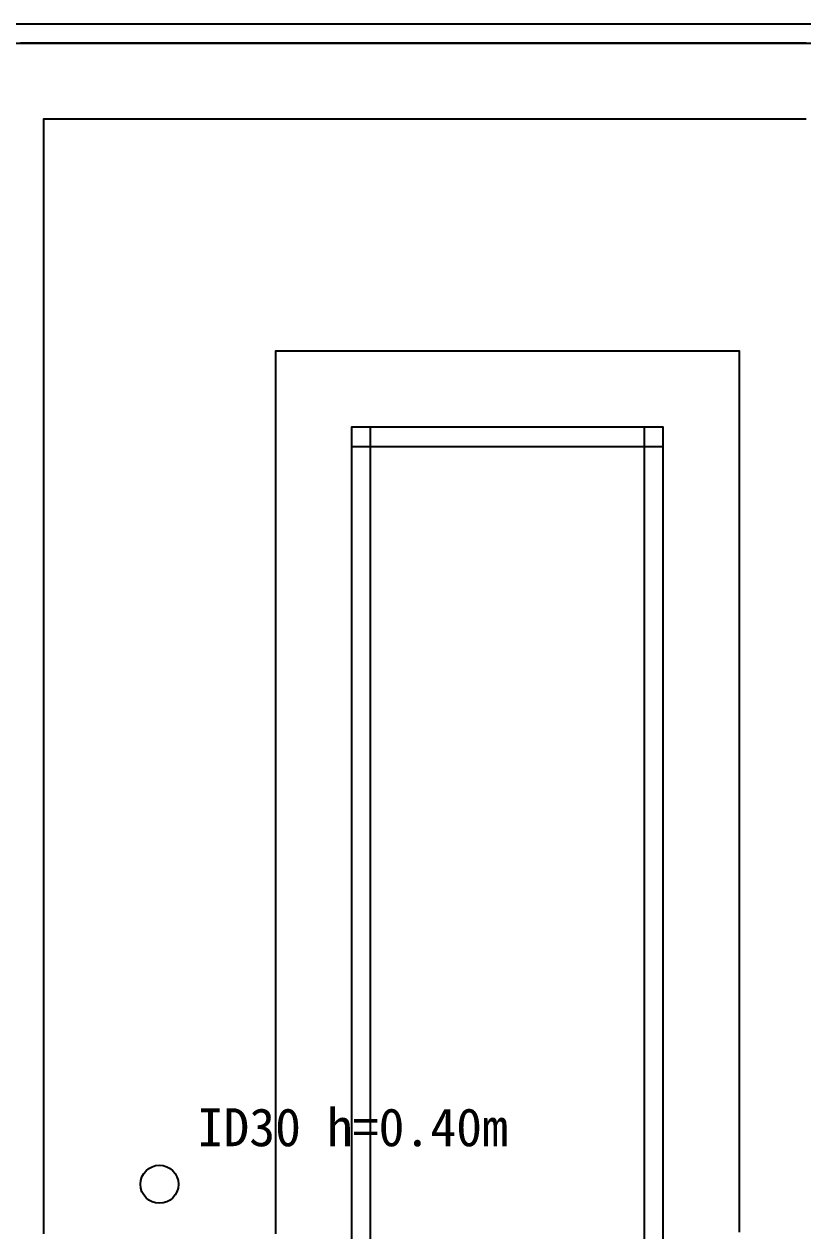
# Model space of a CAD drawing. Header units: metres. Extents: x 0 to 11, y 0 to 14.5.
# Drawn here: x 2.124 to 4.172, y 3.382 to 6.555 of the extents above; entities that cross this region are included whole.
import ezdxf

# ---------------------------------------------------------------- set-up
doc = ezdxf.new("R2010")
doc.units = ezdxf.units.M
for name, color, linetype in [('GRASS', 3, 'Continuous'), ('MARKERS', 1, 'Continuous'), ('TRACK', 7, 'Continuous'), ('WALLS', 8, 'Continuous')]:
    doc.layers.add(name, color=color, linetype=linetype)

msp = doc.modelspace()

# ---------------------------------------------------------------- linework, layer by layer
at = {"layer": 'GRASS'}
for points in [[(4.1803, 6.505), (4.1703, 6.505), (4.1603, 6.505), (4.1503, 6.505), (4.1403, 6.505), (4.1304, 6.505), (4.1204, 6.505), (4.1104, 6.505), (4.1004, 6.505), (4.0905, 6.505), (4.0805, 6.505), (4.0705, 6.505), (4.0605, 6.505), (4.0505, 6.505), (4.0406, 6.505), (4.0306, 6.505), (4.0206, 6.505), (4.0106, 6.505), (4.0006, 6.505), (3.9907, 6.505), (3.9807, 6.505), (3.9707, 6.505), (3.9607, 6.505), (3.9508, 6.505), (3.9408, 6.505), (3.9308, 6.505), (3.9208, 6.505), (3.9108, 6.505), (3.9009, 6.505), (3.8909, 6.505), (3.8809, 6.505), (3.8709, 6.505), (3.8609, 6.505), (3.851, 6.505), (3.841, 6.505), (3.831, 6.505), (3.821, 6.505), (3.8111, 6.505), (3.8011, 6.505), (3.7911, 6.505), (3.7811, 6.505), (3.7711, 6.505), (3.7612, 6.505), (3.7512, 6.505), (3.7412, 6.505), (3.7312, 6.505), (3.7212, 6.505), (3.7113, 6.505), (3.7013, 6.505), (3.6913, 6.505), (3.6813, 6.505), (3.6714, 6.505), (3.6614, 6.505), (3.6514, 6.505), (3.6414, 6.505), (3.6314, 6.505), (3.6215, 6.505), (3.6115, 6.505), (3.6015, 6.505), (3.5915, 6.505), (3.5815, 6.505), (3.5716, 6.505), (3.5616, 6.505), (3.5516, 6.505), (3.5416, 6.505), (3.5317, 6.505), (3.5217, 6.505), (3.5117, 6.505), (3.5017, 6.505), (3.4917, 6.505), (3.4818, 6.505), (3.4718, 6.505), (3.4618, 6.505), (3.4518, 6.505), (3.4418, 6.505), (3.4319, 6.505), (3.4219, 6.505), (3.4119, 6.505), (3.4019, 6.505), (3.392, 6.505), (3.382, 6.505), (3.372, 6.505), (3.362, 6.505), (3.352, 6.505), (3.3421, 6.505), (3.3321, 6.505), (3.3221, 6.505), (3.3121, 6.505), (3.3021, 6.505), (3.2922, 6.505), (3.2822, 6.505), (3.2722, 6.505), (3.2622, 6.505), (3.2523, 6.505), (3.2423, 6.505), (3.2323, 6.505), (3.2223, 6.505), (3.2123, 6.505), (3.2024, 6.505), (3.1924, 6.505), (3.1824, 6.505), (3.1724, 6.505), (3.1624, 6.505), (3.1525, 6.505), (3.1425, 6.505), (3.1325, 6.505), (3.1225, 6.505), (3.1126, 6.505), (3.1026, 6.505), (3.0926, 6.505), (3.0826, 6.505), (3.0726, 6.505), (3.0627, 6.505), (3.0527, 6.505), (3.0427, 6.505), (3.0327, 6.505), (3.0227, 6.505), (3.0128, 6.505), (3.0028, 6.505), (2.9928, 6.505), (2.9828, 6.505), (2.9729, 6.505), (2.9629, 6.505), (2.9529, 6.505), (2.9429, 6.505), (2.9329, 6.505), (2.923, 6.505), (2.913, 6.505), (2.903, 6.505), (2.893, 6.505), (2.883, 6.505), (2.8731, 6.505), (2.8631, 6.505), (2.8531, 6.505), (2.8431, 6.505), (2.8332, 6.505), (2.8232, 6.505), (2.8132, 6.505), (2.8032, 6.505), (2.7932, 6.505), (2.7833, 6.505), (2.7733, 6.505), (2.7633, 6.505), (2.7533, 6.505), (2.7433, 6.505), (2.7334, 6.505), (2.7234, 6.505), (2.7134, 6.505), (2.7034, 6.505), (2.6935, 6.505), (2.6835, 6.505), (2.6735, 6.505), (2.6635, 6.505), (2.6535, 6.505), (2.6436, 6.505), (2.6336, 6.505), (2.6236, 6.505), (2.6136, 6.505), (2.6036, 6.505), (2.5937, 6.505), (2.5837, 6.505), (2.5737, 6.505), (2.5637, 6.505), (2.5538, 6.505), (2.5438, 6.505), (2.5338, 6.505), (2.5238, 6.505), (2.5138, 6.505), (2.5039, 6.505), (2.4939, 6.505), (2.4839, 6.505), (2.4739, 6.505), (2.4639, 6.505), (2.454, 6.505), (2.444, 6.505), (2.434, 6.505), (2.424, 6.505), (2.4141, 6.505), (2.4041, 6.505), (2.3941, 6.505), (2.3841, 6.505), (2.3741, 6.505), (2.3642, 6.505), (2.3542, 6.505), (2.3442, 6.505), (2.3342, 6.505), (2.3242, 6.505), (2.3143, 6.505), (2.3043, 6.505), (2.2943, 6.505), (2.2843, 6.505), (2.2744, 6.505), (2.2644, 6.505), (2.2544, 6.505), (2.2444, 6.505), (2.2344, 6.505), (2.2245, 6.505), (2.2145, 6.505), (2.2045, 6.505), (2.1945, 6.505), (2.1845, 6.505), (2.1746, 6.505), (2.1646, 6.505), (2.1546, 6.505), (2.1446, 6.505), (2.1347, 6.505), (2.1247, 6.505), (2.1147, 6.505)], [(3.805, 3.3793), (3.805, 3.3892), (3.805, 3.3992), (3.805, 3.4092), (3.805, 3.4192), (3.805, 3.4292), (3.805, 3.4391), (3.805, 3.4491), (3.805, 3.4591), (3.805, 3.4691), (3.805, 3.4791), (3.805, 3.489), (3.805, 3.499), (3.805, 3.509), (3.805, 3.519), (3.805, 3.529), (3.805, 3.5389), (3.805, 3.5489), (3.805, 3.5589), (3.805, 3.5689), (3.805, 3.5789), (3.805, 3.5888), (3.805, 3.5988), (3.805, 3.6088), (3.805, 3.6188), (3.805, 3.6288), (3.805, 3.6387), (3.805, 3.6487), (3.805, 3.6587), (3.805, 3.6687), (3.805, 3.6787), (3.805, 3.6886), (3.805, 3.6986), (3.805, 3.7086), (3.805, 3.7186), (3.805, 3.7286), (3.805, 3.7385), (3.805, 3.7485), (3.805, 3.7585), (3.805, 3.7685), (3.805, 3.7785), (3.805, 3.7884), (3.805, 3.7984), (3.805, 3.8084), (3.805, 3.8184), (3.805, 3.8284), (3.805, 3.8383), (3.805, 3.8483), (3.805, 3.8583), (3.805, 3.8683), (3.805, 3.8783), (3.805, 3.8882), (3.805, 3.8982), (3.805, 3.9082), (3.805, 3.9182), (3.805, 3.9282), (3.805, 3.9381), (3.805, 3.9481), (3.805, 3.9581), (3.805, 3.9681), (3.805, 3.9781), (3.805, 3.988), (3.805, 3.998), (3.805, 4.008), (3.805, 4.018), (3.805, 4.028), (3.805, 4.0379), (3.805, 4.0479), (3.805, 4.0579), (3.805, 4.0679), (3.805, 4.0779), (3.805, 4.0878), (3.805, 4.0978), (3.805, 4.1078), (3.805, 4.1178), (3.805, 4.1278), (3.805, 4.1377), (3.805, 4.1477), (3.805, 4.1577), (3.805, 4.1677), (3.805, 4.1777), (3.805, 4.1876), (3.805, 4.1976), (3.805, 4.2076), (3.805, 4.2176), (3.805, 4.2276), (3.805, 4.2375), (3.805, 4.2475), (3.805, 4.2575), (3.805, 4.2675), (3.805, 4.2774), (3.805, 4.2874), (3.805, 4.2974), (3.805, 4.3074), (3.805, 4.3174), (3.805, 4.3273), (3.805, 4.3373), (3.805, 4.3473), (3.805, 4.3573), (3.805, 4.3673), (3.805, 4.3772), (3.805, 4.3872), (3.805, 4.3972), (3.805, 4.4072), (3.805, 4.4172), (3.805, 4.4271), (3.805, 4.4371), (3.805, 4.4471), (3.805, 4.4571), (3.805, 4.4671), (3.805, 4.477), (3.805, 4.487), (3.805, 4.497), (3.805, 4.507), (3.805, 4.517), (3.805, 4.5269), (3.805, 4.5369), (3.805, 4.5469), (3.805, 4.5569), (3.805, 4.5669), (3.805, 4.5768), (3.805, 4.5868), (3.805, 4.5968), (3.805, 4.6068), (3.805, 4.6168), (3.805, 4.6267), (3.805, 4.6367), (3.805, 4.6467), (3.805, 4.6567), (3.805, 4.6667), (3.805, 4.6766), (3.805, 4.6866), (3.805, 4.6966), (3.805, 4.7066), (3.805, 4.7166), (3.805, 4.7265), (3.805, 4.7365), (3.805, 4.7465), (3.805, 4.7565), (3.805, 4.7665), (3.805, 4.7764), (3.805, 4.7864), (3.805, 4.7964), (3.805, 4.8064), (3.805, 4.8164), (3.805, 4.8263), (3.805, 4.8363), (3.805, 4.8463), (3.805, 4.8563), (3.805, 4.8663), (3.805, 4.8762), (3.805, 4.8862), (3.805, 4.8962), (3.805, 4.9062), (3.805, 4.9162), (3.805, 4.9261), (3.805, 4.9361), (3.805, 4.9461), (3.805, 4.9561), (3.805, 4.9661), (3.805, 4.976), (3.805, 4.986), (3.805, 4.996), (3.805, 5.006), (3.805, 5.016), (3.805, 5.0259), (3.805, 5.0359), (3.805, 5.0459), (3.805, 5.0559), (3.805, 5.0659), (3.805, 5.0758), (3.805, 5.0858), (3.805, 5.0958), (3.805, 5.1058), (3.805, 5.1158), (3.805, 5.1257), (3.805, 5.1357), (3.805, 5.1457), (3.805, 5.1557), (3.805, 5.1657), (3.805, 5.1756), (3.805, 5.1856), (3.805, 5.1956), (3.805, 5.2056), (3.805, 5.2156), (3.805, 5.2255), (3.805, 5.2355), (3.805, 5.2455), (3.805, 5.2555), (3.805, 5.2655), (3.805, 5.2754), (3.805, 5.2854), (3.805, 5.2954), (3.805, 5.3054), (3.805, 5.3154), (3.805, 5.3253), (3.805, 5.3353), (3.805, 5.3453), (3.805, 5.3553), (3.805, 5.3653), (3.805, 5.3752), (3.805, 5.3852), (3.805, 5.3952), (3.805, 5.4052), (3.805, 5.4152), (3.805, 5.4251), (3.805, 5.4351), (3.805, 5.4451), (3.805, 5.4551), (3.805, 5.4651), (3.805, 5.475), (3.805, 5.485), (3.805, 5.495), (3.795, 5.495), (3.785, 5.495), (3.775, 5.495), (3.765, 5.495), (3.755, 5.495), (3.745, 5.495), (3.735, 5.495), (3.725, 5.495), (3.715, 5.495), (3.705, 5.495), (3.695, 5.495), (3.685, 5.495), (3.675, 5.495), (3.665, 5.495), (3.655, 5.495), (3.645, 5.495), (3.635, 5.495), (3.625, 5.495), (3.615, 5.495), (3.605, 5.495), (3.595, 5.495), (3.585, 5.495), (3.575, 5.495), (3.565, 5.495), (3.555, 5.495), (3.545, 5.495), (3.535, 5.495), (3.525, 5.495), (3.515, 5.495), (3.505, 5.495), (3.495, 5.495), (3.485, 5.495), (3.475, 5.495), (3.465, 5.495), (3.455, 5.495), (3.445, 5.495), (3.435, 5.495), (3.425, 5.495), (3.415, 5.495), (3.405, 5.495), (3.395, 5.495), (3.385, 5.495), (3.375, 5.495), (3.365, 5.495), (3.355, 5.495), (3.345, 5.495), (3.335, 5.495), (3.325, 5.495), (3.315, 5.495), (3.305, 5.495), (3.295, 5.495), (3.285, 5.495), (3.275, 5.495), (3.265, 5.495), (3.255, 5.495), (3.245, 5.495), (3.235, 5.495), (3.225, 5.495), (3.215, 5.495), (3.205, 5.495), (3.195, 5.495), (3.185, 5.495), (3.175, 5.495), (3.165, 5.495), (3.155, 5.495), (3.145, 5.495), (3.135, 5.495), (3.125, 5.495), (3.115, 5.495), (3.105, 5.495), (3.095, 5.495), (3.085, 5.495), (3.075, 5.495), (3.065, 5.495), (3.055, 5.495), (3.045, 5.495), (3.035, 5.495), (3.025, 5.495), (3.015, 5.495), (3.005, 5.495), (2.995, 5.495), (2.985, 5.495), (2.985, 5.485), (2.985, 5.475), (2.985, 5.465), (2.985, 5.455), (2.985, 5.445), (2.985, 5.435), (2.985, 5.425), (2.985, 5.415), (2.985, 5.405), (2.985, 5.395), (2.985, 5.385), (2.985, 5.375), (2.985, 5.365), (2.985, 5.355), (2.985, 5.345), (2.985, 5.335), (2.985, 5.325), (2.985, 5.315), (2.985, 5.305), (2.985, 5.295), (2.985, 5.285), (2.985, 5.275), (2.985, 5.265), (2.985, 5.255), (2.985, 5.245), (2.985, 5.235), (2.985, 5.225), (2.985, 5.215), (2.985, 5.205), (2.985, 5.195), (2.985, 5.185), (2.985, 5.175), (2.985, 5.165), (2.985, 5.155), (2.985, 5.145), (2.985, 5.135), (2.985, 5.125), (2.985, 5.115), (2.985, 5.105), (2.985, 5.095), (2.985, 5.085), (2.985, 5.075), (2.985, 5.065), (2.985, 5.055), (2.985, 5.045), (2.985, 5.035), (2.985, 5.025), (2.985, 5.015), (2.985, 5.005), (2.985, 4.995), (2.985, 4.985), (2.985, 4.975), (2.985, 4.965), (2.985, 4.955), (2.985, 4.945), (2.985, 4.935), (2.985, 4.925), (2.985, 4.915), (2.985, 4.905), (2.985, 4.895), (2.985, 4.885), (2.985, 4.875), (2.985, 4.865), (2.985, 4.855), (2.985, 4.845), (2.985, 4.835), (2.985, 4.825), (2.985, 4.815), (2.985, 4.805), (2.985, 4.795), (2.985, 4.785), (2.985, 4.775), (2.985, 4.765), (2.985, 4.755), (2.985, 4.745), (2.985, 4.735), (2.985, 4.725), (2.985, 4.715), (2.985, 4.705), (2.985, 4.695), (2.985, 4.685), (2.985, 4.675), (2.985, 4.665), (2.985, 4.655), (2.985, 4.645), (2.985, 4.635), (2.985, 4.625), (2.985, 4.615), (2.985, 4.605), (2.985, 4.595), (2.985, 4.585), (2.985, 4.575), (2.985, 4.565), (2.985, 4.555), (2.985, 4.545), (2.985, 4.535), (2.985, 4.525), (2.985, 4.515), (2.985, 4.505), (2.985, 4.495), (2.985, 4.485), (2.985, 4.475), (2.985, 4.465), (2.985, 4.455), (2.985, 4.445), (2.985, 4.435), (2.985, 4.425), (2.985, 4.415), (2.985, 4.405), (2.985, 4.395), (2.985, 4.385), (2.985, 4.375), (2.985, 4.365), (2.985, 4.355), (2.985, 4.345), (2.985, 4.335), (2.985, 4.325), (2.985, 4.315), (2.985, 4.305), (2.985, 4.295), (2.985, 4.285), (2.985, 4.275), (2.985, 4.265), (2.985, 4.255), (2.985, 4.245), (2.985, 4.235), (2.985, 4.225), (2.985, 4.215), (2.985, 4.205), (2.985, 4.195), (2.985, 4.185), (2.985, 4.175), (2.985, 4.165), (2.985, 4.155), (2.985, 4.145), (2.985, 4.135), (2.985, 4.125), (2.985, 4.115), (2.985, 4.105), (2.985, 4.095), (2.985, 4.085), (2.985, 4.075), (2.985, 4.065), (2.985, 4.055), (2.985, 4.045), (2.985, 4.035), (2.985, 4.025), (2.985, 4.015), (2.985, 4.005), (2.985, 3.995), (2.985, 3.985), (2.985, 3.975), (2.985, 3.965), (2.985, 3.955), (2.985, 3.945), (2.985, 3.935), (2.985, 3.925), (2.985, 3.915), (2.985, 3.905), (2.985, 3.895), (2.985, 3.885), (2.985, 3.875), (2.985, 3.865), (2.985, 3.855), (2.985, 3.845), (2.985, 3.835), (2.985, 3.825), (2.985, 3.815), (2.985, 3.805), (2.985, 3.795), (2.985, 3.785), (2.985, 3.775), (2.985, 3.765), (2.985, 3.755), (2.985, 3.745), (2.985, 3.735), (2.985, 3.725), (2.985, 3.715), (2.985, 3.705), (2.985, 3.695), (2.985, 3.685), (2.985, 3.675), (2.985, 3.665), (2.985, 3.655), (2.985, 3.645), (2.985, 3.635), (2.985, 3.625), (2.985, 3.615), (2.985, 3.605), (2.985, 3.595), (2.985, 3.585), (2.985, 3.575), (2.985, 3.565), (2.985, 3.555), (2.985, 3.545), (2.985, 3.535), (2.985, 3.525), (2.985, 3.515), (2.985, 3.505), (2.985, 3.495), (2.985, 3.485), (2.985, 3.475), (2.985, 3.465), (2.985, 3.455), (2.985, 3.445), (2.985, 3.435), (2.985, 3.425), (2.985, 3.415), (2.985, 3.405), (2.985, 3.395), (2.985, 3.385), (2.985, 3.375)]]:
    msp.add_lwpolyline(points, dxfattribs=at)
at = {"layer": 'MARKERS'}
msp.add_circle((2.48, 3.505), 0.05, dxfattribs=at)
at = {"layer": 'TRACK'}
for points in [[(4.1803, 6.305), (4.1703, 6.305), (4.1603, 6.305), (4.1504, 6.305), (4.1404, 6.305), (4.1304, 6.305), (4.1204, 6.305), (4.1104, 6.305), (4.1005, 6.305), (4.0905, 6.305), (4.0805, 6.305), (4.0705, 6.305), (4.0606, 6.305), (4.0506, 6.305), (4.0406, 6.305), (4.0306, 6.305), (4.0207, 6.305), (4.0107, 6.305), (4.0007, 6.305), (3.9907, 6.305), (3.9808, 6.305), (3.9708, 6.305), (3.9608, 6.305), (3.9508, 6.305), (3.9408, 6.305), (3.9309, 6.305), (3.9209, 6.305), (3.9109, 6.305), (3.9009, 6.305), (3.891, 6.305), (3.881, 6.305), (3.871, 6.305), (3.861, 6.305), (3.8511, 6.305), (3.8411, 6.305), (3.8311, 6.305), (3.8211, 6.305), (3.8112, 6.305), (3.8012, 6.305), (3.7912, 6.305), (3.7812, 6.305), (3.7712, 6.305), (3.7613, 6.305), (3.7513, 6.305), (3.7413, 6.305), (3.7313, 6.305), (3.7214, 6.305), (3.7114, 6.305), (3.7014, 6.305), (3.6914, 6.305), (3.6815, 6.305), (3.6715, 6.305), (3.6615, 6.305), (3.6515, 6.305), (3.6415, 6.305), (3.6316, 6.305), (3.6216, 6.305), (3.6116, 6.305), (3.6016, 6.305), (3.5917, 6.305), (3.5817, 6.305), (3.5717, 6.305), (3.5617, 6.305), (3.5518, 6.305), (3.5418, 6.305), (3.5318, 6.305), (3.5218, 6.305), (3.5119, 6.305), (3.5019, 6.305), (3.4919, 6.305), (3.4819, 6.305), (3.4719, 6.305), (3.462, 6.305), (3.452, 6.305), (3.442, 6.305), (3.432, 6.305), (3.4221, 6.305), (3.4121, 6.305), (3.4021, 6.305), (3.3921, 6.305), (3.3822, 6.305), (3.3722, 6.305), (3.3622, 6.305), (3.3522, 6.305), (3.3423, 6.305), (3.3323, 6.305), (3.3223, 6.305), (3.3123, 6.305), (3.3023, 6.305), (3.2924, 6.305), (3.2824, 6.305), (3.2724, 6.305), (3.2624, 6.305), (3.2525, 6.305), (3.2425, 6.305), (3.2325, 6.305), (3.2225, 6.305), (3.2126, 6.305), (3.2026, 6.305), (3.1926, 6.305), (3.1826, 6.305), (3.1727, 6.305), (3.1627, 6.305), (3.1527, 6.305), (3.1427, 6.305), (3.1327, 6.305), (3.1228, 6.305), (3.1128, 6.305), (3.1028, 6.305), (3.0928, 6.305), (3.0829, 6.305), (3.0729, 6.305), (3.0629, 6.305), (3.0529, 6.305), (3.043, 6.305), (3.033, 6.305), (3.023, 6.305), (3.013, 6.305), (3.0031, 6.305), (2.9931, 6.305), (2.9831, 6.305), (2.9731, 6.305), (2.9631, 6.305), (2.9532, 6.305), (2.9432, 6.305), (2.9332, 6.305), (2.9232, 6.305), (2.9133, 6.305), (2.9033, 6.305), (2.8933, 6.305), (2.8833, 6.305), (2.8734, 6.305), (2.8634, 6.305), (2.8534, 6.305), (2.8434, 6.305), (2.8335, 6.305), (2.8235, 6.305), (2.8135, 6.305), (2.8035, 6.305), (2.7935, 6.305), (2.7836, 6.305), (2.7736, 6.305), (2.7636, 6.305), (2.7536, 6.305), (2.7437, 6.305), (2.7337, 6.305), (2.7237, 6.305), (2.7137, 6.305), (2.7038, 6.305), (2.6938, 6.305), (2.6838, 6.305), (2.6738, 6.305), (2.6638, 6.305), (2.6539, 6.305), (2.6439, 6.305), (2.6339, 6.305), (2.6239, 6.305), (2.614, 6.305), (2.604, 6.305), (2.594, 6.305), (2.584, 6.305), (2.5741, 6.305), (2.5641, 6.305), (2.5541, 6.305), (2.5441, 6.305), (2.5342, 6.305), (2.5242, 6.305), (2.5142, 6.305), (2.5042, 6.305), (2.4942, 6.305), (2.4843, 6.305), (2.4743, 6.305), (2.4643, 6.305), (2.4543, 6.305), (2.4444, 6.305), (2.4344, 6.305), (2.4244, 6.305), (2.4144, 6.305), (2.4045, 6.305), (2.3945, 6.305), (2.3845, 6.305), (2.3745, 6.305), (2.3646, 6.305), (2.3546, 6.305), (2.3446, 6.305), (2.3346, 6.305), (2.3246, 6.305), (2.3147, 6.305), (2.3047, 6.305), (2.2947, 6.305), (2.2847, 6.305), (2.2748, 6.305), (2.2648, 6.305), (2.2548, 6.305), (2.2448, 6.305), (2.2349, 6.305), (2.2249, 6.305), (2.2149, 6.305), (2.2049, 6.305), (2.195, 6.305), (2.185, 6.305), (2.175, 6.305), (2.175, 6.295), (2.175, 6.285), (2.175, 6.275), (2.175, 6.265), (2.175, 6.255), (2.175, 6.245), (2.175, 6.235), (2.175, 6.225), (2.175, 6.215), (2.175, 6.205), (2.175, 6.195), (2.175, 6.185), (2.175, 6.175), (2.175, 6.165), (2.175, 6.155), (2.175, 6.145), (2.175, 6.135), (2.175, 6.125), (2.175, 6.115), (2.175, 6.105), (2.175, 6.095), (2.175, 6.085), (2.175, 6.075), (2.175, 6.065), (2.175, 6.055), (2.175, 6.045), (2.175, 6.035), (2.175, 6.025), (2.175, 6.015), (2.175, 6.005), (2.175, 5.995), (2.175, 5.985), (2.175, 5.975), (2.175, 5.965), (2.175, 5.955), (2.175, 5.945), (2.175, 5.935), (2.175, 5.925), (2.175, 5.915), (2.175, 5.905), (2.175, 5.895), (2.175, 5.885), (2.175, 5.875), (2.175, 5.865), (2.175, 5.855), (2.175, 5.845), (2.175, 5.835), (2.175, 5.825), (2.175, 5.815), (2.175, 5.805), (2.175, 5.795), (2.175, 5.785), (2.175, 5.775), (2.175, 5.765), (2.175, 5.755), (2.175, 5.745), (2.175, 5.735), (2.175, 5.725), (2.175, 5.715), (2.175, 5.705), (2.175, 5.695), (2.175, 5.685), (2.175, 5.675), (2.175, 5.665), (2.175, 5.655), (2.175, 5.645), (2.175, 5.635), (2.175, 5.625), (2.175, 5.615), (2.175, 5.605), (2.175, 5.595), (2.175, 5.585), (2.175, 5.575), (2.175, 5.565), (2.175, 5.555), (2.175, 5.545), (2.175, 5.535), (2.175, 5.525), (2.175, 5.515), (2.175, 5.505), (2.175, 5.495), (2.175, 5.485), (2.175, 5.475), (2.175, 5.465), (2.175, 5.455), (2.175, 5.445), (2.175, 5.435), (2.175, 5.425), (2.175, 5.415), (2.175, 5.405), (2.175, 5.395), (2.175, 5.385), (2.175, 5.375), (2.175, 5.365), (2.175, 5.355), (2.175, 5.345), (2.175, 5.335), (2.175, 5.325), (2.175, 5.315), (2.175, 5.305), (2.175, 5.295), (2.175, 5.285), (2.175, 5.275), (2.175, 5.265), (2.175, 5.255), (2.175, 5.245), (2.175, 5.235), (2.175, 5.225), (2.175, 5.215), (2.175, 5.205), (2.175, 5.195), (2.175, 5.185), (2.175, 5.175), (2.175, 5.165), (2.175, 5.155), (2.175, 5.145), (2.175, 5.135), (2.175, 5.125), (2.175, 5.115), (2.175, 5.105), (2.175, 5.095), (2.175, 5.085), (2.175, 5.075), (2.175, 5.065), (2.175, 5.055), (2.175, 5.045), (2.175, 5.035), (2.175, 5.025), (2.175, 5.015), (2.175, 5.005), (2.175, 4.995), (2.175, 4.985), (2.175, 4.975), (2.175, 4.965), (2.175, 4.955), (2.175, 4.945), (2.175, 4.935), (2.175, 4.925), (2.175, 4.915), (2.175, 4.905), (2.175, 4.895), (2.175, 4.885), (2.175, 4.875), (2.175, 4.865), (2.175, 4.855), (2.175, 4.845), (2.175, 4.835), (2.175, 4.825), (2.175, 4.815), (2.175, 4.805), (2.175, 4.795), (2.175, 4.785), (2.175, 4.775), (2.175, 4.765), (2.175, 4.755), (2.175, 4.745), (2.175, 4.735), (2.175, 4.725), (2.175, 4.715), (2.175, 4.705), (2.175, 4.695), (2.175, 4.685), (2.175, 4.675), (2.175, 4.665), (2.175, 4.655), (2.175, 4.645), (2.175, 4.635), (2.175, 4.625), (2.175, 4.615), (2.175, 4.605), (2.175, 4.595), (2.175, 4.585), (2.175, 4.575), (2.175, 4.565), (2.175, 4.555), (2.175, 4.545), (2.175, 4.535), (2.175, 4.525), (2.175, 4.515), (2.175, 4.505), (2.175, 4.495), (2.175, 4.485), (2.175, 4.475), (2.175, 4.465), (2.175, 4.455), (2.175, 4.445), (2.175, 4.435), (2.175, 4.425), (2.175, 4.415), (2.175, 4.405), (2.175, 4.395), (2.175, 4.385), (2.175, 4.375), (2.175, 4.365), (2.175, 4.355), (2.175, 4.345), (2.175, 4.335), (2.175, 4.325), (2.175, 4.315), (2.175, 4.305), (2.175, 4.295), (2.175, 4.285), (2.175, 4.275), (2.175, 4.265), (2.175, 4.255), (2.175, 4.245), (2.175, 4.235), (2.175, 4.225), (2.175, 4.215), (2.175, 4.205), (2.175, 4.195), (2.175, 4.185), (2.175, 4.175), (2.175, 4.165), (2.175, 4.155), (2.175, 4.145), (2.175, 4.135), (2.175, 4.125), (2.175, 4.115), (2.175, 4.105), (2.175, 4.095), (2.175, 4.085), (2.175, 4.075), (2.175, 4.065), (2.175, 4.055), (2.175, 4.045), (2.175, 4.035), (2.175, 4.025), (2.175, 4.015), (2.175, 4.005), (2.175, 3.995), (2.175, 3.985), (2.175, 3.975), (2.175, 3.965), (2.175, 3.955), (2.175, 3.945), (2.175, 3.935), (2.175, 3.925), (2.175, 3.915), (2.175, 3.905), (2.175, 3.895), (2.175, 3.885), (2.175, 3.875), (2.175, 3.865), (2.175, 3.855), (2.175, 3.845), (2.175, 3.835), (2.175, 3.825), (2.175, 3.815), (2.175, 3.805), (2.175, 3.795), (2.175, 3.785), (2.175, 3.775), (2.175, 3.765), (2.175, 3.755), (2.175, 3.745), (2.175, 3.735), (2.175, 3.725), (2.175, 3.715), (2.175, 3.705), (2.175, 3.695), (2.175, 3.685), (2.175, 3.675), (2.175, 3.665), (2.175, 3.655), (2.175, 3.645), (2.175, 3.635), (2.175, 3.625), (2.175, 3.615), (2.175, 3.605), (2.175, 3.595), (2.175, 3.585), (2.175, 3.575), (2.175, 3.565), (2.175, 3.555), (2.175, 3.545), (2.175, 3.535), (2.175, 3.525), (2.175, 3.515), (2.175, 3.505), (2.175, 3.495), (2.175, 3.485), (2.175, 3.475), (2.175, 3.465), (2.175, 3.455), (2.175, 3.445), (2.175, 3.435), (2.175, 3.425), (2.175, 3.415), (2.175, 3.405), (2.175, 3.395), (2.175, 3.385), (2.175, 3.375)], [(4.005, 3.3793), (4.005, 3.3893), (4.005, 3.3993), (4.005, 3.4093), (4.005, 3.4192), (4.005, 3.4292), (4.005, 3.4392), (4.005, 3.4492), (4.005, 3.4592), (4.005, 3.4691), (4.005, 3.4791), (4.005, 3.4891), (4.005, 3.4991), (4.005, 3.5091), (4.005, 3.5191), (4.005, 3.529), (4.005, 3.539), (4.005, 3.549), (4.005, 3.559), (4.005, 3.569), (4.005, 3.5789), (4.005, 3.5889), (4.005, 3.5989), (4.005, 3.6089), (4.005, 3.6189), (4.005, 3.6288), (4.005, 3.6388), (4.005, 3.6488), (4.005, 3.6588), (4.005, 3.6688), (4.005, 3.6788), (4.005, 3.6887), (4.005, 3.6987), (4.005, 3.7087), (4.005, 3.7187), (4.005, 3.7287), (4.005, 3.7386), (4.005, 3.7486), (4.005, 3.7586), (4.005, 3.7686), (4.005, 3.7786), (4.005, 3.7886), (4.005, 3.7985), (4.005, 3.8085), (4.005, 3.8185), (4.005, 3.8285), (4.005, 3.8385), (4.005, 3.8484), (4.005, 3.8584), (4.005, 3.8684), (4.005, 3.8784), (4.005, 3.8884), (4.005, 3.8983), (4.005, 3.9083), (4.005, 3.9183), (4.005, 3.9283), (4.005, 3.9383), (4.005, 3.9483), (4.005, 3.9582), (4.005, 3.9682), (4.005, 3.9782), (4.005, 3.9882), (4.005, 3.9982), (4.005, 4.0081), (4.005, 4.0181), (4.005, 4.0281), (4.005, 4.0381), (4.005, 4.0481), (4.005, 4.058), (4.005, 4.068), (4.005, 4.078), (4.005, 4.088), (4.005, 4.098), (4.005, 4.108), (4.005, 4.1179), (4.005, 4.1279), (4.005, 4.1379), (4.005, 4.1479), (4.005, 4.1579), (4.005, 4.1678), (4.005, 4.1778), (4.005, 4.1878), (4.005, 4.1978), (4.005, 4.2078), (4.005, 4.2178), (4.005, 4.2277), (4.005, 4.2377), (4.005, 4.2477), (4.005, 4.2577), (4.005, 4.2677), (4.005, 4.2776), (4.005, 4.2876), (4.005, 4.2976), (4.005, 4.3076), (4.005, 4.3176), (4.005, 4.3275), (4.005, 4.3375), (4.005, 4.3475), (4.005, 4.3575), (4.005, 4.3675), (4.005, 4.3775), (4.005, 4.3874), (4.005, 4.3974), (4.005, 4.4074), (4.005, 4.4174), (4.005, 4.4274), (4.005, 4.4373), (4.005, 4.4473), (4.005, 4.4573), (4.005, 4.4673), (4.005, 4.4773), (4.005, 4.4872), (4.005, 4.4972), (4.005, 4.5072), (4.005, 4.5172), (4.005, 4.5272), (4.005, 4.5372), (4.005, 4.5471), (4.005, 4.5571), (4.005, 4.5671), (4.005, 4.5771), (4.005, 4.5871), (4.005, 4.597), (4.005, 4.607), (4.005, 4.617), (4.005, 4.627), (4.005, 4.637), (4.005, 4.647), (4.005, 4.6569), (4.005, 4.6669), (4.005, 4.6769), (4.005, 4.6869), (4.005, 4.6969), (4.005, 4.7068), (4.005, 4.7168), (4.005, 4.7268), (4.005, 4.7368), (4.005, 4.7468), (4.005, 4.7567), (4.005, 4.7667), (4.005, 4.7767), (4.005, 4.7867), (4.005, 4.7967), (4.005, 4.8067), (4.005, 4.8166), (4.005, 4.8266), (4.005, 4.8366), (4.005, 4.8466), (4.005, 4.8566), (4.005, 4.8665), (4.005, 4.8765), (4.005, 4.8865), (4.005, 4.8965), (4.005, 4.9065), (4.005, 4.9164), (4.005, 4.9264), (4.005, 4.9364), (4.005, 4.9464), (4.005, 4.9564), (4.005, 4.9664), (4.005, 4.9763), (4.005, 4.9863), (4.005, 4.9963), (4.005, 5.0063), (4.005, 5.0163), (4.005, 5.0262), (4.005, 5.0362), (4.005, 5.0462), (4.005, 5.0562), (4.005, 5.0662), (4.005, 5.0762), (4.005, 5.0861), (4.005, 5.0961), (4.005, 5.1061), (4.005, 5.1161), (4.005, 5.1261), (4.005, 5.136), (4.005, 5.146), (4.005, 5.156), (4.005, 5.166), (4.005, 5.176), (4.005, 5.1859), (4.005, 5.1959), (4.005, 5.2059), (4.005, 5.2159), (4.005, 5.2259), (4.005, 5.2359), (4.005, 5.2458), (4.005, 5.2558), (4.005, 5.2658), (4.005, 5.2758), (4.005, 5.2858), (4.005, 5.2957), (4.005, 5.3057), (4.005, 5.3157), (4.005, 5.3257), (4.005, 5.3357), (4.005, 5.3457), (4.005, 5.3556), (4.005, 5.3656), (4.005, 5.3756), (4.005, 5.3856), (4.005, 5.3956), (4.005, 5.4055), (4.005, 5.4155), (4.005, 5.4255), (4.005, 5.4355), (4.005, 5.4455), (4.005, 5.4554), (4.005, 5.4654), (4.005, 5.4754), (4.005, 5.4854), (4.005, 5.4954), (4.005, 5.5054), (4.005, 5.5153), (4.005, 5.5253), (4.005, 5.5353), (4.005, 5.5453), (4.005, 5.5553), (4.005, 5.5652), (4.005, 5.5752), (4.005, 5.5852), (4.005, 5.5952), (4.005, 5.6052), (4.005, 5.6151), (4.005, 5.6251), (4.005, 5.6351), (4.005, 5.6451), (4.005, 5.6551), (4.005, 5.6651), (4.005, 5.675), (4.005, 5.685), (4.005, 5.695), (3.995, 5.695), (3.985, 5.695), (3.975, 5.695), (3.965, 5.695), (3.955, 5.695), (3.945, 5.695), (3.935, 5.695), (3.925, 5.695), (3.915, 5.695), (3.905, 5.695), (3.895, 5.695), (3.885, 5.695), (3.875, 5.695), (3.865, 5.695), (3.855, 5.695), (3.845, 5.695), (3.835, 5.695), (3.825, 5.695), (3.815, 5.695), (3.805, 5.695), (3.795, 5.695), (3.785, 5.695), (3.775, 5.695), (3.765, 5.695), (3.755, 5.695), (3.745, 5.695), (3.735, 5.695), (3.725, 5.695), (3.715, 5.695), (3.705, 5.695), (3.695, 5.695), (3.685, 5.695), (3.675, 5.695), (3.665, 5.695), (3.655, 5.695), (3.645, 5.695), (3.635, 5.695), (3.625, 5.695), (3.615, 5.695), (3.605, 5.695), (3.595, 5.695), (3.585, 5.695), (3.575, 5.695), (3.565, 5.695), (3.555, 5.695), (3.545, 5.695), (3.535, 5.695), (3.525, 5.695), (3.515, 5.695), (3.505, 5.695), (3.495, 5.695), (3.485, 5.695), (3.475, 5.695), (3.465, 5.695), (3.455, 5.695), (3.445, 5.695), (3.435, 5.695), (3.425, 5.695), (3.415, 5.695), (3.405, 5.695), (3.395, 5.695), (3.385, 5.695), (3.375, 5.695), (3.365, 5.695), (3.355, 5.695), (3.345, 5.695), (3.335, 5.695), (3.325, 5.695), (3.315, 5.695), (3.305, 5.695), (3.295, 5.695), (3.285, 5.695), (3.275, 5.695), (3.265, 5.695), (3.255, 5.695), (3.245, 5.695), (3.235, 5.695), (3.225, 5.695), (3.215, 5.695), (3.205, 5.695), (3.195, 5.695), (3.185, 5.695), (3.175, 5.695), (3.165, 5.695), (3.155, 5.695), (3.145, 5.695), (3.135, 5.695), (3.125, 5.695), (3.115, 5.695), (3.105, 5.695), (3.095, 5.695), (3.085, 5.695), (3.075, 5.695), (3.065, 5.695), (3.055, 5.695), (3.045, 5.695), (3.035, 5.695), (3.025, 5.695), (3.015, 5.695), (3.005, 5.695), (2.995, 5.695), (2.985, 5.695), (2.975, 5.695), (2.965, 5.695), (2.955, 5.695), (2.945, 5.695), (2.935, 5.695), (2.925, 5.695), (2.915, 5.695), (2.905, 5.695), (2.895, 5.695), (2.885, 5.695), (2.875, 5.695), (2.865, 5.695), (2.855, 5.695), (2.845, 5.695), (2.835, 5.695), (2.825, 5.695), (2.815, 5.695), (2.805, 5.695), (2.795, 5.695), (2.785, 5.695), (2.785, 5.685), (2.785, 5.675), (2.785, 5.665), (2.785, 5.655), (2.785, 5.645), (2.785, 5.635), (2.785, 5.625), (2.785, 5.615), (2.785, 5.605), (2.785, 5.595), (2.785, 5.585), (2.785, 5.575), (2.785, 5.565), (2.785, 5.555), (2.785, 5.545), (2.785, 5.535), (2.785, 5.525), (2.785, 5.515), (2.785, 5.505), (2.785, 5.495), (2.785, 5.485), (2.785, 5.475), (2.785, 5.465), (2.785, 5.455), (2.785, 5.445), (2.785, 5.435), (2.785, 5.425), (2.785, 5.415), (2.785, 5.405), (2.785, 5.395), (2.785, 5.385), (2.785, 5.375), (2.785, 5.365), (2.785, 5.355), (2.785, 5.345), (2.785, 5.335), (2.785, 5.325), (2.785, 5.315), (2.785, 5.305), (2.785, 5.295), (2.785, 5.285), (2.785, 5.275), (2.785, 5.265), (2.785, 5.255), (2.785, 5.245), (2.785, 5.235), (2.785, 5.225), (2.785, 5.215), (2.785, 5.205), (2.785, 5.195), (2.785, 5.185), (2.785, 5.175), (2.785, 5.165), (2.785, 5.155), (2.785, 5.145), (2.785, 5.135), (2.785, 5.125), (2.785, 5.115), (2.785, 5.105), (2.785, 5.095), (2.785, 5.085), (2.785, 5.075), (2.785, 5.065), (2.785, 5.055), (2.785, 5.045), (2.785, 5.035), (2.785, 5.025), (2.785, 5.015), (2.785, 5.005), (2.785, 4.995), (2.785, 4.985), (2.785, 4.975), (2.785, 4.965), (2.785, 4.955), (2.785, 4.945), (2.785, 4.935), (2.785, 4.925), (2.785, 4.915), (2.785, 4.905), (2.785, 4.895), (2.785, 4.885), (2.785, 4.875), (2.785, 4.865), (2.785, 4.855), (2.785, 4.845), (2.785, 4.835), (2.785, 4.825), (2.785, 4.815), (2.785, 4.805), (2.785, 4.795), (2.785, 4.785), (2.785, 4.775), (2.785, 4.765), (2.785, 4.755), (2.785, 4.745), (2.785, 4.735), (2.785, 4.725), (2.785, 4.715), (2.785, 4.705), (2.785, 4.695), (2.785, 4.685), (2.785, 4.675), (2.785, 4.665), (2.785, 4.655), (2.785, 4.645), (2.785, 4.635), (2.785, 4.625), (2.785, 4.615), (2.785, 4.605), (2.785, 4.595), (2.785, 4.585), (2.785, 4.575), (2.785, 4.565), (2.785, 4.555), (2.785, 4.545), (2.785, 4.535), (2.785, 4.525), (2.785, 4.515), (2.785, 4.505), (2.785, 4.495), (2.785, 4.485), (2.785, 4.475), (2.785, 4.465), (2.785, 4.455), (2.785, 4.445), (2.785, 4.435), (2.785, 4.425), (2.785, 4.415), (2.785, 4.405), (2.785, 4.395), (2.785, 4.385), (2.785, 4.375), (2.785, 4.365), (2.785, 4.355), (2.785, 4.345), (2.785, 4.335), (2.785, 4.325), (2.785, 4.315), (2.785, 4.305), (2.785, 4.295), (2.785, 4.285), (2.785, 4.275), (2.785, 4.265), (2.785, 4.255), (2.785, 4.245), (2.785, 4.235), (2.785, 4.225), (2.785, 4.215), (2.785, 4.205), (2.785, 4.195), (2.785, 4.185), (2.785, 4.175), (2.785, 4.165), (2.785, 4.155), (2.785, 4.145), (2.785, 4.135), (2.785, 4.125), (2.785, 4.115), (2.785, 4.105), (2.785, 4.095), (2.785, 4.085), (2.785, 4.075), (2.785, 4.065), (2.785, 4.055), (2.785, 4.045), (2.785, 4.035), (2.785, 4.025), (2.785, 4.015), (2.785, 4.005), (2.785, 3.995), (2.785, 3.985), (2.785, 3.975), (2.785, 3.965), (2.785, 3.955), (2.785, 3.945), (2.785, 3.935), (2.785, 3.925), (2.785, 3.915), (2.785, 3.905), (2.785, 3.895), (2.785, 3.885), (2.785, 3.875), (2.785, 3.865), (2.785, 3.855), (2.785, 3.845), (2.785, 3.835), (2.785, 3.825), (2.785, 3.815), (2.785, 3.805), (2.785, 3.795), (2.785, 3.785), (2.785, 3.775), (2.785, 3.765), (2.785, 3.755), (2.785, 3.745), (2.785, 3.735), (2.785, 3.725), (2.785, 3.715), (2.785, 3.705), (2.785, 3.695), (2.785, 3.685), (2.785, 3.675), (2.785, 3.665), (2.785, 3.655), (2.785, 3.645), (2.785, 3.635), (2.785, 3.625), (2.785, 3.615), (2.785, 3.605), (2.785, 3.595), (2.785, 3.585), (2.785, 3.575), (2.785, 3.565), (2.785, 3.555), (2.785, 3.545), (2.785, 3.535), (2.785, 3.525), (2.785, 3.515), (2.785, 3.505), (2.785, 3.495), (2.785, 3.485), (2.785, 3.475), (2.785, 3.465), (2.785, 3.455), (2.785, 3.445), (2.785, 3.435), (2.785, 3.425), (2.785, 3.415), (2.785, 3.405), (2.785, 3.395), (2.785, 3.385), (2.785, 3.375)]]:
    msp.add_lwpolyline(points, dxfattribs=at)
at = {"layer": 'WALLS'}
for points in [[(1.925, 6.505), (4.325, 6.505), (4.325, 6.555), (1.925, 6.555), (1.925, 6.505)], [(3.035, 2.8096), (3.035, 5.495), (2.985, 5.495), (2.985, 2.8096), (3.035, 2.8096)], [(2.985, 5.445), (3.805, 5.445), (3.805, 5.495), (2.985, 5.495), (2.985, 5.445)], [(3.755, 5.495), (3.755, 2.985), (3.805, 2.985), (3.805, 5.495), (3.755, 5.495)]]:
    msp.add_lwpolyline(points, dxfattribs=at)

# ---------------------------------------------------------------- texts
at = {"layer": 'MARKERS'}
msp.add_text('ID30 h=0.40m', height=0.1, dxfattribs=at).set_placement((2.58, 3.605))

doc.saveas('drawing.dxf')
